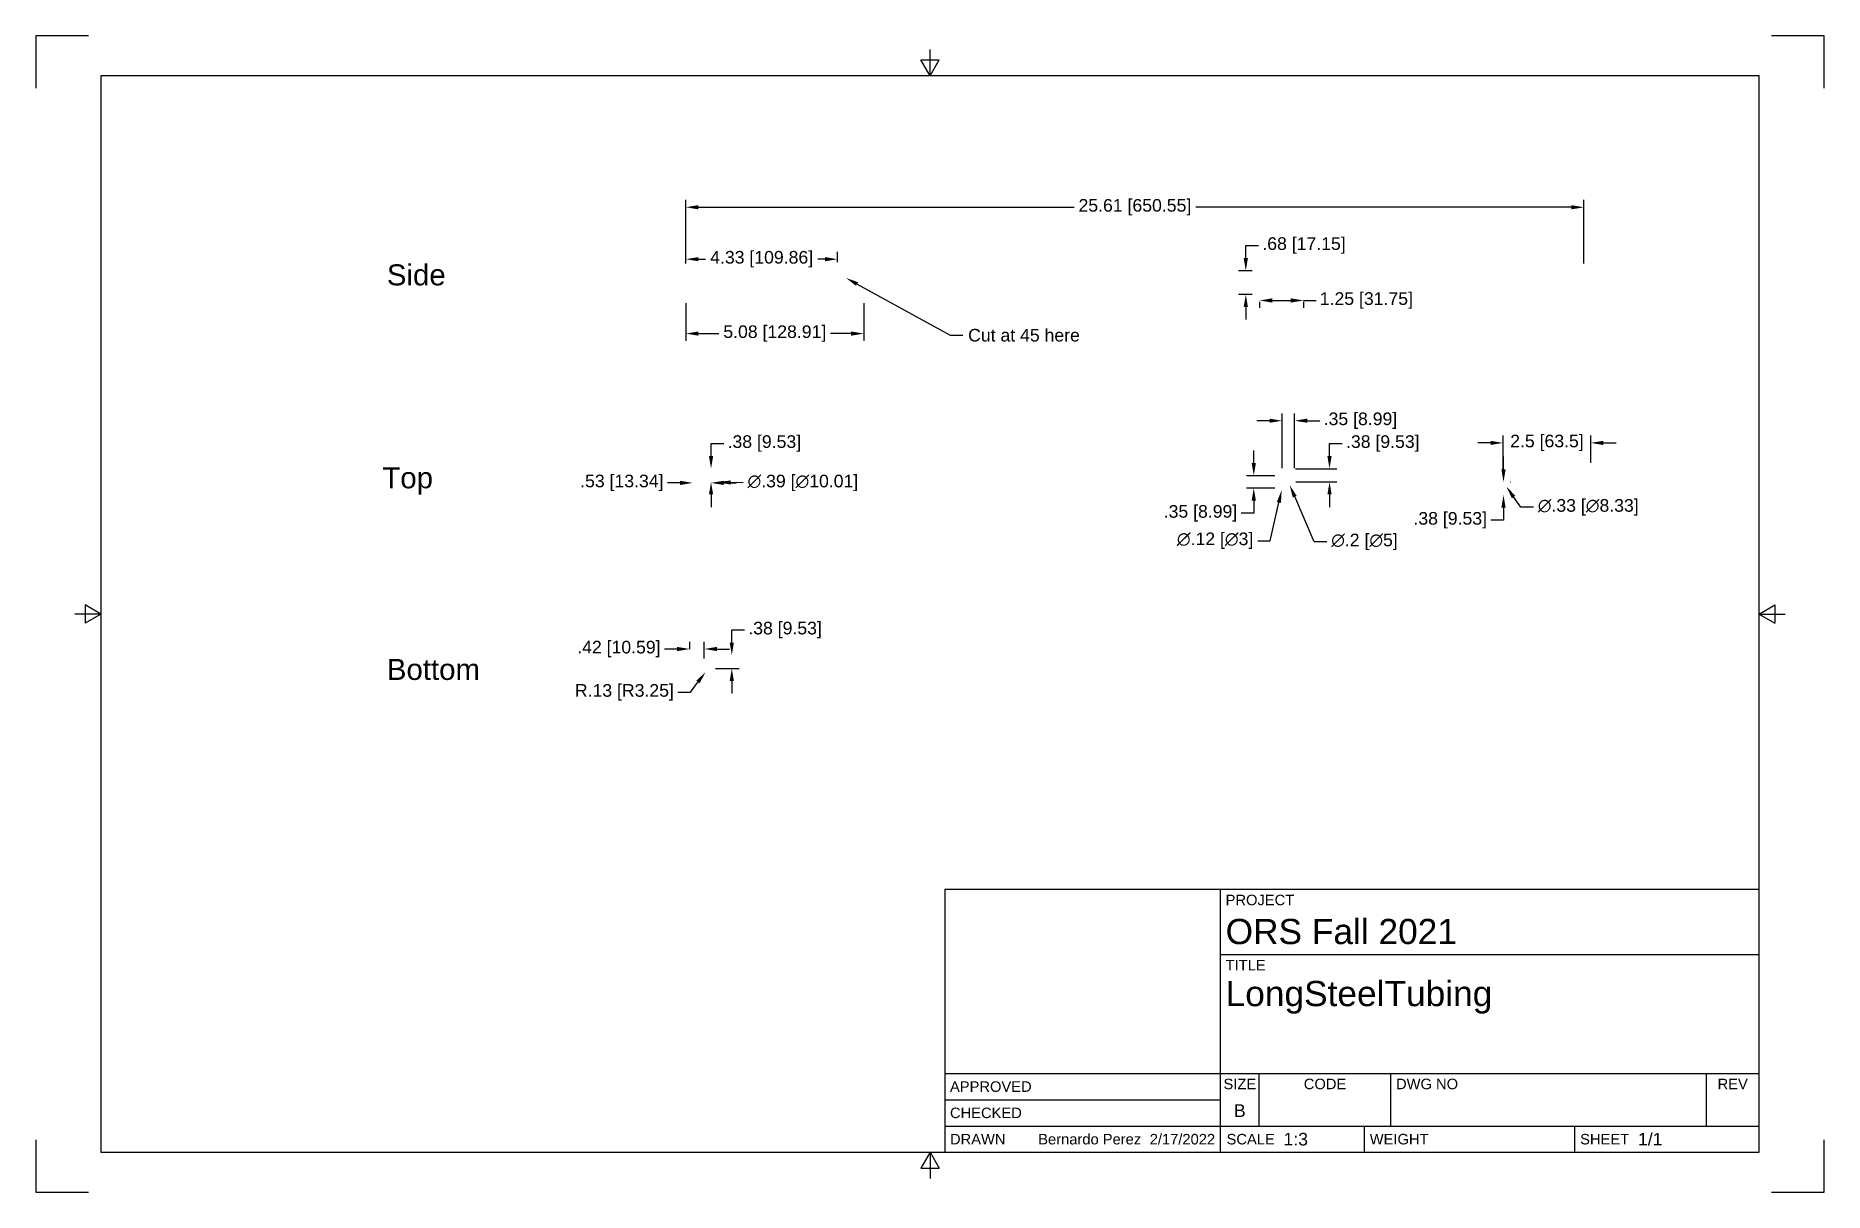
# Paper-space layout 'Sheet1' of a CAD drawing. Header units: inches. Extents: x 0 to 17, y 0 to 11.
import ezdxf
from ezdxf import colors
from ezdxf.entities.mleader import LeaderData, LeaderLine
from ezdxf.enums import TextEntityAlignment as Align
from ezdxf.math import Vec2, Vec3

# ---------------------------------------------------------------- set-up
doc = ezdxf.new("R2010")
doc.units = ezdxf.units.IN
doc.header["$LTSCALE"] = 0.75
doc.header["$MEASUREMENT"] = 0
doc.layers.add('Annotations', color=7, linetype='Continuous', lineweight=25)
doc.layers.add('Dimensions', color=7, linetype='Continuous', lineweight=25)
doc.layers.add('Border', color=7, linetype='Continuous')
doc.layers.add('Titleblock', color=7, linetype='Continuous')
doc.styles.add('FusionTitle', font='arial.ttf')
doc.styles.get("Standard").update_dxf_attribs({"font": 'arial.ttf'})
doc.dimstyles.get("Standard").update_dxf_attribs({"dimtxt": 0.12, "dimasz": 0.12, "dimexe": 0.07, "dimexo": 0.07, "dimgap": 0.05, "dimtad": 0, "dimtih": 1, "dimtoh": 1, "dimzin": 12, "dimdsep": 46, "dimtxsty": 'Standard', "dimcen": 0, "dimclrd": 256, "dimclre": 256, "dimclrt": 256, "dimazin": 3, "dimtp": 0.01, "dimtm": 0.01000000001, "dimtfac": 1, "dimtofl": 0, "dimtmove": 0, "dimatfit": 3, "dimfxl": 1, "dimtolj": 1, "dimtzin": 12, "dimarcsym": 1})

# ---------------------------------------------------------------- blocks, each defined once
blk = doc.blocks.new('ANSI_B_SHEET')
at = {"layer": 'Border'}
for p, q in [((8.41339745962156, 10.77), (8.586602540378447, 10.77)), ((8.500000000000004, 10.62), (8.41339745962156, 10.77)), ((8.500000000000004, 10.62), (8.500000000000004, 10.87)), ((8.500000000000004, 10.62), (8.586602540378447, 10.77)), ((16.38, 10.62), (0.6200000000000045, 10.62)), ((0.6200000000000045, 10.62), (0.620000000000001, 0.38)), ((16.38, 0.38), (16.38, 10.62)), ((0.6200000000000045, 5.499999999999999), (0.3700000000000045, 5.499999999999999)), ((0.470000000000006, 5.586602540378443), (0.470000000000006, 5.413397459621556)), ((0.6200000000000045, 5.499999999999999), (0.470000000000006, 5.586602540378443)), ((0.6200000000000045, 5.499999999999999), (0.470000000000006, 5.413397459621556)), ((16.38, 5.499999999999999), (16.53, 5.586602540378443)), ((16.38, 5.499999999999999), (16.63, 5.499999999999999)), ((16.38, 5.499999999999999), (16.53, 5.413397459621556)), ((16.53, 5.586602540378443), (16.53, 5.413397459621556)), ((0.6200000000000045, 0.38), (16.38, 0.3800000000000001)), ((8.5, 0.38), (8.413397459621557, 0.2299999999999943)), ((8.5, 0.38), (8.5, 0.13)), ((8.5, 0.38), (8.586602540378443, 0.2299999999999943)), ((8.413397459621557, 0.2299999999999943), (8.586602540378443, 0.2299999999999943))]:
    blk.add_line(p, q, dxfattribs=at)
at = {"layer": 'Defpoints'}
for p, q in [((0.5, 11), (0, 11)), ((0, 11), (0, 10.5)), ((17, 11), (16.5, 11)), ((17, 10.5), (17, 11)), ((0, 0.5), (0, 0)), ((17, 0), (17, 0.5)), ((0, 0), (0.5, 0)), ((16.5, 0), (17, 0))]:
    blk.add_line(p, q, dxfattribs=at)
blk = doc.blocks.new('ANSI_TITLEBLOCK')
at = {"layer": 'Titleblock'}
for p, q in [((0, 2.5), (-7.740000000000002, 2.5)), ((-7.740000000000002, 2.5), (-7.740000000000002, 0)), ((-5.120000000000001, 0), (-5.120000000000001, 2.5)), ((0, 0), (0, 2.5)), ((-5.120000000000001, 1.88), (0, 1.88)), ((-7.740000000000002, 0.7500000000000001), (0, 0.7500000000000001)), ((-4.750000000000002, 0.25), (-4.75, 0.7500000000000001)), ((-3.5, 0.25), (-3.499999999999998, 0.7500000000000001)), ((-0.5, 0.25), (-0.4999999999999991, 0.7499999999999999)), ((-7.740000000000002, 0.5), (-5.120000000000001, 0.5)), ((-7.740000000000002, 0.25), (0, 0.25)), ((-3.75, 0), (-3.75, 0.25)), ((-1.750000000000001, 0), (-1.750000000000001, 0.25)), ((-7.740000000000002, 0), (0, 0))]:
    blk.add_line(p, q, dxfattribs=at)
at = {"layer": 'Titleblock', "style": 'FusionTitle'}
for s, p in [('PROJECT', (-5.07, 2.45)), ('TITLE', (-5.07, 1.83)), ('DWG NO', (-3.449999999999998, 0.7000000000000002))]:
    blk.add_text(s, height=0.1, dxfattribs=at).set_placement(p, align=Align.TOP_LEFT)
for s, p in [('SIZE', (-4.935, 0.7000000000000011)), ('CODE', (-4.125, 0.7000000000000002)), ('REV', (-0.25, 0.7000000000000002))]:
    blk.add_text(s, height=0.1, dxfattribs=at).set_placement(p, align=Align.TOP_CENTER)
for s, p in [('APPROVED', (-7.690000000000001, 0.625)), ('CHECKED', (-7.690000000000001, 0.375)), ('DRAWN', (-7.690000000000001, 0.125)), ('SCALE', (-5.060956188370747, 0.125)), ('WEIGHT', (-3.699999999999999, 0.125)), ('SHEET', (-1.7, 0.125))]:
    blk.add_text(s, height=0.1, dxfattribs=at).set_placement(p, align=Align.MIDDLE_LEFT)
for tag, height, p in [('PROJECT', 0.24, (-5.07, 2.22)), ('TITLE_1', 0.24, (-5.07, 1.63)), ('TITLE_2', 0.24, (-5.07, 1.29)), ('TITLE_3', 0.12, (-5.07, 0.9499999999999996))]:
    blk.add_attdef(tag, text='', height=height, dxfattribs=at).set_placement(p, align=Align.TOP_LEFT)
for tag, height, p in [('APPROVED_BY', 0.1, (-6.851207210059467, 0.625)), ('CHECKED_BY', 0.1, (-6.851207210059467, 0.375)), ('DRAWN_BY', 0.1, (-6.851207210059467, 0.125)), ('SCALE', 0.12, (-4.520000000000001, 0.125)), ('WEIGHT', 0.12, (-3.100000000000001, 0.125)), ('SHEET', 0.12, (-1.150000000000001, 0.125))]:
    blk.add_attdef(tag, text='', height=height, dxfattribs=at).set_placement(p, align=Align.MIDDLE_LEFT)
for tag, p in [('APPROVED_DATE', (-5.170000000000001, 0.625)), ('CHECKED_DATE', (-5.170000000000001, 0.375)), ('DRAWN_DATE', (-5.170000000000001, 0.125))]:
    blk.add_attdef(tag, text='', height=0.1, dxfattribs=at).set_placement(p, align=Align.MIDDLE_RIGHT)
for tag, p in [('SIZE', (-4.935000000000002, 0.3)), ('CODE', (-4.125, 0.3)), ('REV', (-0.25, 0.3))]:
    blk.add_attdef(tag, text='', height=0.12, dxfattribs=at).set_placement(p, align=Align.BOTTOM_CENTER)
blk.add_attdef('DWG_NO', text='', height=0.12, dxfattribs=at).set_placement((-3.449999999999999, 0.3), align=Align.BOTTOM_LEFT)
blk = doc.blocks.new('*D20')
at = {"layer": 'Defpoints', "color": 0, "transparency": 16777216}
for p in [(6.353188851159678, 6.758803711712588), (6.484450053705825, 6.754451568495299)]:
    blk.add_point(p, dxfattribs=at)
at = {"layer": 'Dimensions', "lineweight": -2, "transparency": 16777216}
blk.add_line((6.724318241099815, 6.74649841337741), (6.604384147402812, 6.750474990936355), dxfattribs=at)
at = {"layer": 'Dimensions', "transparency": 16777216}
blk.add_solid([(6.605046910329303, 6.770464006552519), (6.603721384476321, 6.730485975320191), (6.484450053705825, 6.754451568495299)], dxfattribs=at)
at = {"layer": 'Dimensions', "transparency": 16777216, "insert": (7.292012647648247, 6.74649841337741), "char_height": 0.12, "attachment_point": 5}
blk.add_mtext('\\A1;∅.39 [∅10.01]', dxfattribs=at)
blk = doc.blocks.new('*D21')
at = {"layer": 'Defpoints', "color": 0, "transparency": 16777216}
for p in [(6.418819452432754, 6.881627640103947), (6.418819452432779, 6.881627640103947), (6.418819452432754, 6.756627640104169)]:
    blk.add_point(p, dxfattribs=at)
at = {"layer": 'Dimensions', "lineweight": -2, "transparency": 16777216}
for p, q in [((6.418819452432779, 7.001627640103947), (6.418819452432779, 7.121627640103947)), ((6.418819452432779, 7.121627640103947), (6.538819452432779, 7.121627640103947)), ((6.418819452432779, 6.636627640104169), (6.418819452432779, 6.516627640104169))]:
    blk.add_line(p, q, dxfattribs=at)
at = {"layer": 'Dimensions', "transparency": 16777216}
for points in [[(6.39881945243278, 7.001627640103947), (6.438819452432779, 7.001627640103947), (6.418819452432779, 6.881627640103947)], [(6.39881945243278, 6.636627640104169), (6.438819452432779, 6.636627640104169), (6.418819452432779, 6.756627640104169)]]:
    blk.add_solid(points, dxfattribs=at)
at = {"layer": 'Dimensions', "transparency": 16777216, "insert": (6.925286028149014, 7.121627640103943), "char_height": 0.12, "attachment_point": 5}
blk.add_mtext('\\A1;.38 [9.53]', dxfattribs=at)
blk = doc.blocks.new('*D22')
at = {"layer": 'Defpoints', "color": 0, "transparency": 16777216}
for p in [(6.24381171458467, 6.747122296036302), (6.24381171458467, 6.747122296036302), (6.418819452432751, 6.756627640104165)]:
    blk.add_point(p, dxfattribs=at)
at = {"layer": 'Dimensions', "lineweight": -2, "transparency": 16777216}
for p, q in [((6.12381171458467, 6.747122296036302), (6.003811714584669, 6.747122296036302)), ((6.418819452432751, 6.686627640104165), (6.418819452432751, 6.677122296036302)), ((6.538819452432751, 6.747122296036302), (6.658819452432751, 6.747122296036302))]:
    blk.add_line(p, q, dxfattribs=at)
at = {"layer": 'Dimensions', "transparency": 16777216}
for points in [[(6.12381171458467, 6.767122296036302), (6.12381171458467, 6.727122296036303), (6.24381171458467, 6.747122296036302)], [(6.538819452432751, 6.767122296036302), (6.538819452432751, 6.727122296036303), (6.418819452432751, 6.747122296036302)]]:
    blk.add_solid(points, dxfattribs=at)
at = {"layer": 'Dimensions', "transparency": 16777216, "insert": (5.570728494939376, 6.747122296036302), "char_height": 0.12, "attachment_point": 5}
blk.add_mtext('\\A1;.53 [13.34]', dxfattribs=at)
blk = doc.blocks.new('*D23')
at = {"layer": 'Defpoints', "color": 0, "transparency": 16777216}
for p in [(11.63296939370181, 8.539816488571432), (12.04963606036848, 8.539816488571432), (12.04963606036848, 8.482033263321068)]:
    blk.add_point(p, dxfattribs=at)
at = {"layer": 'Dimensions', "lineweight": -2, "transparency": 16777216}
for p, q in [((11.63296939370181, 8.469816488571432), (11.63296939370181, 8.412033263321067)), ((11.75296939370181, 8.482033263321068), (11.92963606036848, 8.482033263321068)), ((12.04963606036848, 8.482033263321068), (12.16963606036848, 8.482033263321068)), ((12.04963606036848, 8.469816488571432), (12.04963606036848, 8.412033263321067))]:
    blk.add_line(p, q, dxfattribs=at)
at = {"layer": 'Dimensions', "transparency": 16777216}
for points in [[(11.75296939370181, 8.502033263321067), (11.75296939370181, 8.462033263321068), (11.63296939370181, 8.482033263321068)], [(11.92963606036848, 8.502033263321067), (11.92963606036848, 8.462033263321068), (12.04963606036848, 8.482033263321068)]]:
    blk.add_solid(points, dxfattribs=at)
at = {"layer": 'Dimensions', "transparency": 16777216, "insert": (12.64782159924979, 8.482033263321068), "char_height": 0.12, "attachment_point": 5}
blk.add_mtext('\\A1;1.25 [31.75]', dxfattribs=at)
blk = doc.blocks.new('*D24')
at = {"layer": 'Defpoints', "color": 0, "transparency": 16777216}
for p in [(11.50194941202694, 8.764816488571345), (11.63296939370181, 8.764816488571345), (11.63296939370181, 8.539816488571436)]:
    blk.add_point(p, dxfattribs=at)
at = {"layer": 'Dimensions', "lineweight": -2, "transparency": 16777216}
for p, q in [((11.50194941202694, 8.884816488571344), (11.50194941202694, 9.004816488571345)), ((11.50194941202694, 9.004816488571345), (11.62194941202694, 9.004816488571345)), ((11.56296939370181, 8.764816488571345), (11.43194941202694, 8.764816488571345)), ((11.56296939370181, 8.539816488571436), (11.43194941202694, 8.539816488571436)), ((11.50194941202694, 8.419816488571437), (11.50194941202694, 8.299816488571436))]:
    blk.add_line(p, q, dxfattribs=at)
at = {"layer": 'Dimensions', "transparency": 16777216}
for points in [[(11.48194941202694, 8.884816488571344), (11.52194941202694, 8.884816488571344), (11.50194941202694, 8.764816488571345)], [(11.48194941202694, 8.419816488571437), (11.52194941202694, 8.419816488571437), (11.50194941202694, 8.539816488571436)]]:
    blk.add_solid(points, dxfattribs=at)
at = {"layer": 'Dimensions', "transparency": 16777216, "insert": (12.05503263167223, 9.004816488571342), "char_height": 0.12, "attachment_point": 5}
blk.add_mtext('\\A1;.68 [17.15]', dxfattribs=at)
blk = doc.blocks.new('*D25')
at = {"layer": 'Defpoints', "color": 0, "transparency": 16777216}
for p in [(6.178961519686056, 8.527316488571614), (7.870636058857819, 8.527316488571614), (7.870636058857819, 8.167316488571615)]:
    blk.add_point(p, dxfattribs=at)
at = {"layer": 'Dimensions', "lineweight": -2, "transparency": 16777216}
for p, q in [((6.178961519686056, 8.457316488571614), (6.178961519686056, 8.097316488571614)), ((7.870636058857819, 8.457316488571614), (7.870636058857819, 8.097316488571614)), ((6.298961519686056, 8.167316488571615), (6.494348584633466, 8.167316488571615)), ((7.750636058857819, 8.167316488571615), (7.555248993910409, 8.167316488571615))]:
    blk.add_line(p, q, dxfattribs=at)
at = {"layer": 'Dimensions', "transparency": 16777216}
for points in [[(6.298961519686056, 8.187316488571614), (6.298961519686056, 8.147316488571615), (6.178961519686056, 8.167316488571615)], [(7.750636058857819, 8.187316488571614), (7.750636058857819, 8.147316488571615), (7.870636058857819, 8.167316488571615)]]:
    blk.add_solid(points, dxfattribs=at)
at = {"layer": 'Dimensions', "transparency": 16777216, "insert": (7.024798789271937, 8.167316488571615), "char_height": 0.12, "attachment_point": 5}
blk.add_mtext('\\A1;5.08 [128.91]', dxfattribs=at)
blk = doc.blocks.new('*D26')
at = {"layer": 'Defpoints', "color": 0, "transparency": 16777216}
for p in [(7.620636058857819, 8.874811188598567), (6.178961519686056, 8.777316488571614), (7.620636058857819, 8.777316488571614)]:
    blk.add_point(p, dxfattribs=at)
at = {"layer": 'Dimensions', "lineweight": -2, "transparency": 16777216}
for p, q in [((6.178961519686056, 8.847316488571614), (6.178961519686056, 8.944811188598567)), ((6.298961519686056, 8.874811188598567), (6.366933850663479, 8.874811188598567)), ((7.500636058857819, 8.874811188598567), (7.432663727880396, 8.874811188598567)), ((7.620636058857819, 8.847316488571614), (7.620636058857819, 8.944811188598567))]:
    blk.add_line(p, q, dxfattribs=at)
at = {"layer": 'Dimensions', "transparency": 16777216}
for points in [[(6.298961519686056, 8.894811188598567), (6.298961519686056, 8.854811188598568), (6.178961519686056, 8.874811188598567)], [(7.500636058857819, 8.894811188598567), (7.500636058857819, 8.854811188598568), (7.620636058857819, 8.874811188598567)]]:
    blk.add_solid(points, dxfattribs=at)
at = {"layer": 'Dimensions', "transparency": 16777216, "insert": (6.899798789271937, 8.874811188598567), "char_height": 0.12, "attachment_point": 5}
blk.add_mtext('\\A1;4.33 [109.86]', dxfattribs=at)
blk = doc.blocks.new('*D27')
at = {"layer": 'Defpoints', "color": 0, "transparency": 16777216}
for p in [(14.71630272703514, 9.368717263260097), (6.178961519686054, 8.764816488571341), (14.71630272703514, 8.764816488571341)]:
    blk.add_point(p, dxfattribs=at)
at = {"layer": 'Dimensions', "lineweight": -2, "transparency": 16777216}
for p, q in [((6.178961519686054, 8.834816488571342), (6.178961519686054, 9.438717263260097)), ((6.298961519686054, 9.368717263260097), (9.869542082432904, 9.368717263260097)), ((14.59630272703514, 9.368717263260097), (11.02572216428829, 9.368717263260097)), ((14.71630272703514, 8.834816488571342), (14.71630272703514, 9.438717263260097))]:
    blk.add_line(p, q, dxfattribs=at)
at = {"layer": 'Dimensions', "transparency": 16777216}
for points in [[(6.298961519686054, 9.388717263260096), (6.298961519686054, 9.348717263260097), (6.178961519686054, 9.368717263260097)], [(14.59630272703514, 9.388717263260096), (14.59630272703514, 9.348717263260097), (14.71630272703514, 9.368717263260097)]]:
    blk.add_solid(points, dxfattribs=at)
at = {"layer": 'Dimensions', "transparency": 16777216, "insert": (10.4476321233606, 9.368717263260097), "char_height": 0.12, "attachment_point": 5}
blk.add_mtext('\\A1;25.61 [650.55]', dxfattribs=at)
blk = doc.blocks.new('*D28')
at = {"layer": 'Defpoints', "color": 0, "transparency": 16777216}
for p in [(11.9049190779162, 6.881627640103947), (12.29753150900447, 6.881627640103947), (11.90615292193376, 6.756627640104169)]:
    blk.add_point(p, dxfattribs=at)
at = {"layer": 'Dimensions', "lineweight": -2, "transparency": 16777216}
for p, q in [((12.29753150900447, 7.001627640103947), (12.29753150900447, 7.121627640103947)), ((12.29753150900447, 7.121627640103947), (12.41753150900447, 7.121627640103947)), ((11.9749190779162, 6.881627640103947), (12.36753150900447, 6.881627640103947)), ((11.97615292193376, 6.756627640104169), (12.36753150900447, 6.756627640104169)), ((12.29753150900447, 6.636627640104169), (12.29753150900447, 6.516627640104169))]:
    blk.add_line(p, q, dxfattribs=at)
at = {"layer": 'Dimensions', "transparency": 16777216}
for points in [[(12.27753150900447, 7.001627640103947), (12.31753150900447, 7.001627640103947), (12.29753150900447, 6.881627640103947)], [(12.27753150900447, 6.636627640104169), (12.31753150900447, 6.636627640104169), (12.29753150900447, 6.756627640104169)]]:
    blk.add_solid(points, dxfattribs=at)
at = {"layer": 'Dimensions', "transparency": 16777216, "insert": (12.8039980847207, 7.121627640103942), "char_height": 0.12, "attachment_point": 5}
blk.add_mtext('\\A1;.38 [9.53]', dxfattribs=at)
blk = doc.blocks.new('*D29')
at = {"layer": 'Defpoints', "color": 0, "transparency": 16777216}
for p in [(11.96515292193376, 7.33835781262739), (11.84715292193376, 6.815627640104059), (11.96515292193376, 6.815627640104059)]:
    blk.add_point(p, dxfattribs=at)
at = {"layer": 'Dimensions', "lineweight": -2, "transparency": 16777216}
for p, q in [((11.72715292193376, 7.33835781262739), (11.60715292193376, 7.33835781262739)), ((11.84715292193376, 6.885627640104059), (11.84715292193376, 7.40835781262739)), ((11.96515292193376, 6.885627640104059), (11.96515292193376, 7.40835781262739)), ((12.08515292193376, 7.33835781262739), (12.20515292193376, 7.33835781262739))]:
    blk.add_line(p, q, dxfattribs=at)
at = {"layer": 'Dimensions', "transparency": 16777216}
for points in [[(11.72715292193376, 7.358357812627389), (11.72715292193376, 7.31835781262739), (11.84715292193376, 7.33835781262739)], [(12.08515292193376, 7.358357812627389), (12.08515292193376, 7.31835781262739), (11.96515292193376, 7.33835781262739)]]:
    blk.add_solid(points, dxfattribs=at)
at = {"layer": 'Dimensions', "transparency": 16777216, "insert": (12.59161949764999, 7.33835781262739), "char_height": 0.12, "attachment_point": 5}
blk.add_mtext('\\A1;.35 [8.99]', dxfattribs=at)
blk = doc.blocks.new('*D31')
at = {"layer": 'Defpoints', "color": 0, "transparency": 16777216}
for p in [(14.78115292193376, 7.127461044268203), (14.78115292193376, 6.869127640104125), (13.94781958860042, 6.756627640104165)]:
    blk.add_point(p, dxfattribs=at)
at = {"layer": 'Dimensions', "lineweight": -2, "transparency": 16777216}
for p, q in [((13.94781958860042, 6.826627640104165), (13.94781958860042, 7.197461044268203)), ((14.78115292193376, 6.939127640104125), (14.78115292193376, 7.197461044268203)), ((13.82781958860043, 7.127461044268203), (13.70781958860042, 7.127461044268203)), ((14.90115292193376, 7.127461044268203), (15.02115292193376, 7.127461044268203))]:
    blk.add_line(p, q, dxfattribs=at)
at = {"layer": 'Dimensions', "transparency": 16777216}
for points in [[(13.82781958860043, 7.147461044268202), (13.82781958860043, 7.107461044268203), (13.94781958860042, 7.127461044268203)], [(14.90115292193376, 7.147461044268202), (14.90115292193376, 7.107461044268203), (14.78115292193376, 7.127461044268203)]]:
    blk.add_solid(points, dxfattribs=at)
at = {"layer": 'Dimensions', "transparency": 16777216, "insert": (14.36448625526709, 7.127461044268203), "char_height": 0.12, "attachment_point": 5}
blk.add_mtext('\\A1;2.5 [63.5]', dxfattribs=at)
blk = doc.blocks.new('*D32')
at = {"layer": 'Defpoints', "color": 0, "transparency": 16777216}
for p in [(13.94781958860043, 6.756627640104169), (13.95138487917648, 6.631627640103947), (13.95138487917654, 6.631627640103947)]:
    blk.add_point(p, dxfattribs=at)
at = {"layer": 'Dimensions', "lineweight": -2, "transparency": 16777216}
for p, q in [((13.95138487917654, 6.876627640104169), (13.95138487917654, 6.996627640104169)), ((14.01781958860043, 6.75662764010417), (14.02138487917654, 6.75662764010417)), ((13.95138487917654, 6.511627640103947), (13.95138487917654, 6.391627640103946)), ((13.95138487917654, 6.391627640103946), (13.83138487917654, 6.391627640103946))]:
    blk.add_line(p, q, dxfattribs=at)
at = {"layer": 'Dimensions', "transparency": 16777216}
for points in [[(13.93138487917654, 6.876627640104169), (13.97138487917654, 6.876627640104169), (13.95138487917654, 6.756627640104169)], [(13.93138487917654, 6.511627640103947), (13.97138487917654, 6.511627640103947), (13.95138487917654, 6.631627640103947)]]:
    blk.add_solid(points, dxfattribs=at)
at = {"layer": 'Dimensions', "transparency": 16777216, "insert": (13.44491830346031, 6.391627640103941), "char_height": 0.12, "attachment_point": 5}
blk.add_mtext('\\A1;.38 [9.53]', dxfattribs=at)
blk = doc.blocks.new('*D33')
at = {"layer": 'Defpoints', "color": 0, "transparency": 16777216}
for p in [(11.84715292193376, 6.815627640104062), (11.57749645576714, 6.697627640104275), (11.84715292193376, 6.697627640104275)]:
    blk.add_point(p, dxfattribs=at)
at = {"layer": 'Dimensions', "lineweight": -2, "transparency": 16777216}
for p, q in [((11.57749645576714, 6.935627640104062), (11.57749645576714, 7.055627640104063)), ((11.77715292193376, 6.815627640104062), (11.50749645576714, 6.815627640104062)), ((11.77715292193376, 6.697627640104275), (11.50749645576714, 6.697627640104275)), ((11.57749645576714, 6.577627640104275), (11.57749645576714, 6.457627640104275)), ((11.57749645576714, 6.457627640104275), (11.45749645576714, 6.457627640104275))]:
    blk.add_line(p, q, dxfattribs=at)
at = {"layer": 'Dimensions', "transparency": 16777216}
for points in [[(11.55749645576714, 6.935627640104062), (11.59749645576714, 6.935627640104062), (11.57749645576714, 6.815627640104062)], [(11.55749645576714, 6.577627640104275), (11.59749645576714, 6.577627640104275), (11.57749645576714, 6.697627640104275)]]:
    blk.add_solid(points, dxfattribs=at)
at = {"layer": 'Dimensions', "transparency": 16777216, "insert": (11.0710298800509, 6.45762764010427), "char_height": 0.12, "attachment_point": 5}
blk.add_mtext('\\A1;.35 [8.99]', dxfattribs=at)
blk = doc.blocks.new('*D34')
at = {"layer": 'Defpoints', "color": 0, "transparency": 16777216}
for p in [(11.84284056053161, 6.67842075815687), (11.85146528333591, 6.716834522051537)]:
    blk.add_point(p, dxfattribs=at)
at = {"layer": 'Dimensions', "lineweight": -2, "transparency": 16777216}
for p, q in [((11.73470823617573, 6.196808807090571), (11.81655240542408, 6.561335605805931)), ((11.61470823617572, 6.196808807090571), (11.73470823617573, 6.196808807090571))]:
    blk.add_line(p, q, dxfattribs=at)
at = {"layer": 'Dimensions', "transparency": 16777216}
blk.add_solid([(11.79703821336559, 6.565716964990519), (11.83606659748257, 6.556954246621343), (11.84284056053161, 6.67842075815687)], dxfattribs=at)
at = {"layer": 'Dimensions', "transparency": 16777216, "insert": (11.21015161953179, 6.196808807090569), "char_height": 0.12, "attachment_point": 5}
blk.add_mtext('\\A1;∅.12 [∅3]', dxfattribs=at)
blk = doc.blocks.new('*D35')
at = {"layer": 'Defpoints', "color": 0, "transparency": 16777216}
for p in [(11.89318010176582, 6.786762287580914), (11.91912574210169, 6.726492992626972)]:
    blk.add_point(p, dxfattribs=at)
at = {"layer": 'Dimensions', "lineweight": -2, "transparency": 16777216}
for p, q in [((12.15188582066721, 6.185813107799786), (11.96657512914794, 6.616272506015202)), ((12.27188582066721, 6.185813107799786), (12.15188582066721, 6.185813107799786))]:
    blk.add_line(p, q, dxfattribs=at)
at = {"layer": 'Dimensions', "transparency": 16777216}
blk.add_solid([(11.9849452102499, 6.624180737189576), (11.94820504804598, 6.608364274840827), (11.91912574210169, 6.726492992626972)], dxfattribs=at)
at = {"layer": 'Dimensions', "transparency": 16777216, "insert": (12.62982579338208, 6.185813107799785), "char_height": 0.12, "attachment_point": 5}
blk.add_mtext('\\A1;∅.2 [∅5]', dxfattribs=at)
blk = doc.blocks.new('*D36')
at = {"layer": 'Defpoints', "color": 0, "transparency": 16777216}
for p in [(6.61612795128509, 5.107877112915959), (6.616127951285108, 5.107877112915959), (6.391023158887511, 4.982877112915967)]:
    blk.add_point(p, dxfattribs=at)
at = {"layer": 'Dimensions', "lineweight": -2, "transparency": 16777216}
for p, q in [((6.616127951285108, 5.22787711291596), (6.616127951285108, 5.34787711291596)), ((6.616127951285108, 5.34787711291596), (6.736127951285108, 5.34787711291596)), ((6.461023158887511, 4.982877112915967), (6.686127951285108, 4.982877112915967)), ((6.616127951285108, 4.862877112915966), (6.616127951285108, 4.742877112915966))]:
    blk.add_line(p, q, dxfattribs=at)
at = {"layer": 'Dimensions', "transparency": 16777216}
for points in [[(6.596127951285109, 5.22787711291596), (6.636127951285108, 5.22787711291596), (6.616127951285108, 5.107877112915959)], [(6.596127951285109, 4.862877112915966), (6.636127951285108, 4.862877112915966), (6.616127951285108, 4.982877112915967)]]:
    blk.add_solid(points, dxfattribs=at)
at = {"layer": 'Dimensions', "transparency": 16777216, "insert": (7.122594527001342, 5.347877112915957), "char_height": 0.12, "attachment_point": 5}
blk.add_mtext('\\A1;.38 [9.53]', dxfattribs=at)
blk = doc.blocks.new('*D37')
at = {"layer": 'Defpoints', "color": 0, "transparency": 16777216}
for p in [(6.216015421039426, 5.166848392826253), (6.216015421039426, 5.09537711291614), (6.354933920042362, 5.005607438474726)]:
    blk.add_point(p, dxfattribs=at)
at = {"layer": 'Dimensions', "lineweight": -2, "transparency": 16777216}
for p, q in [((6.096015421039426, 5.166848392826253), (5.976015421039426, 5.166848392826253)), ((6.216015421039426, 5.16537711291614), (6.216015421039426, 5.236848392826253)), ((6.354933920042362, 5.075607438474727), (6.354933920042362, 5.236848392826253)), ((6.474933920042362, 5.166848392826253), (6.594933920042362, 5.166848392826253))]:
    blk.add_line(p, q, dxfattribs=at)
at = {"layer": 'Dimensions', "transparency": 16777216}
for points in [[(6.096015421039426, 5.186848392826253), (6.096015421039426, 5.146848392826254), (6.216015421039426, 5.166848392826253)], [(6.474933920042362, 5.186848392826253), (6.474933920042362, 5.146848392826254), (6.354933920042362, 5.166848392826253)]]:
    blk.add_solid(points, dxfattribs=at)
at = {"layer": 'Dimensions', "transparency": 16777216, "insert": (5.542932201394133, 5.166848392826253), "char_height": 0.12, "attachment_point": 5}
blk.add_mtext('\\A1;.42 [10.59]', dxfattribs=at)
blk = doc.blocks.new('*D38')
at = {"layer": 'Defpoints', "color": 0, "transparency": 16777216}
for p in [(6.365754964631996, 4.948516972935311), (6.391023158887508, 4.982877112915958)]:
    blk.add_point(p, dxfattribs=at)
at = {"layer": 'Dimensions', "lineweight": -2, "transparency": 16777216}
for p, q in [((6.223568891848981, 4.755169822176518), (6.294661928240488, 4.851843397555915)), ((6.10356889184897, 4.755169822176518), (6.223568891848981, 4.755169822176518))]:
    blk.add_line(p, q, dxfattribs=at)
at = {"layer": 'Dimensions', "transparency": 16777216}
blk.add_solid([(6.278549665677255, 4.863692236954499), (6.310774190803721, 4.83999455815733), (6.365754964631996, 4.948516972935311)], dxfattribs=at)
at = {"layer": 'Dimensions', "transparency": 16777216, "insert": (5.595015003718002, 4.755169822176518), "char_height": 0.12, "attachment_point": 5}
blk.add_mtext('\\A1;R.13 [R3.25]', dxfattribs=at)
blk = doc.blocks.new('*D39')
at = {"layer": 'Defpoints', "color": 0, "transparency": 16777216}
for p in [(13.9166423867847, 6.801532278298522), (13.97899679041615, 6.711723001909364)]:
    blk.add_point(p, dxfattribs=at)
at = {"layer": 'Dimensions', "lineweight": -2, "transparency": 16777216}
for p, q in [((14.11587231058275, 6.514580687884385), (14.04743455049945, 6.613151844896874)), ((14.23587231058276, 6.514580687884385), (14.11587231058275, 6.514580687884385))]:
    blk.add_line(p, q, dxfattribs=at)
at = {"layer": 'Dimensions', "transparency": 16777216}
blk.add_solid([(14.0638630766682, 6.62455813824409), (14.0310060243307, 6.601745551549659), (13.97899679041615, 6.711723001909364)], dxfattribs=at)
at = {"layer": 'Dimensions', "transparency": 16777216, "insert": (14.75695007320213, 6.514580687884386), "char_height": 0.12, "attachment_point": 5}
blk.add_mtext('\\A1;∅.33 [∅8.33]', dxfattribs=at)

psp = doc.layouts.new('Sheet1')

# ---------------------------------------------------------------- block references
at = {"layer": 'Border'}
psp.add_blockref('ANSI_B_SHEET', (0, 0), dxfattribs=at)
at = {"layer": 'Titleblock'}
psp.add_blockref('ANSI_TITLEBLOCK', (16.38, 0.38), dxfattribs=at).add_auto_attribs({'SHEET': '1/1', 'SCALE': '1:3', 'DRAWN_DATE': '2/17/2022', 'DRAWN_BY': 'Bernardo Perez', 'SIZE': 'B', 'PROJECT': 'ORS Fall 2021', 'TITLE_1': 'LongSteelTubing'})

# ---------------------------------------------------------------- texts
at = {"layer": 'Annotations', "char_height": 0.2, "attachment_point": 1}
for s, width, insert in [('Side', 2.381436269329633, (3.337358772754665, 8.82561181191133)), ('Top', 2.63888883467861, (3.294450659054984, 6.89566963789977)), ('Bottom', 1.458897883594744, (3.337359034150581, 5.072945568185533))]:
    psp.add_mtext_dynamic_manual_height_columns(s, width=width, gutter_width=0.6, heights=[0], dxfattribs=dict(at, insert=insert))

# ---------------------------------------------------------------- dimensions: what is measured, and where the dimension line sits
at = {"layer": 'Dimensions'}
for base, p1, p2, picture, middle in [((14.71630272703514, 9.368717263260097), (6.178961519686054, 8.764816488571341), (14.71630272703514, 8.764816488571341), '*D27', (10.4476321233606, 9.368717263260097)), ((14.78115292193376, 7.127461044268203), (13.94781958860042, 6.756627640104165), (14.78115292193376, 6.869127640104125), '*D31', (14.36448625526709, 7.127461044268203)), ((6.24381171458467, 6.747122296036302), (6.418819452432751, 6.756627640104165), (6.24381171458467, 6.747122296036302), '*D22', (5.570728494939376, 6.747122296036302))]:
    dim = psp.add_linear_dim(base=base, p1=p1, p2=p2, dimstyle='Standard', override={"dimlfac": -3, "dimclrd": 256, "dimclre": 256}, dxfattribs=at)
    dim.commit()
    dim.dimension.update_dxf_attribs({"geometry": picture, "text_midpoint": middle})
for p1, p2, distance, picture, middle in [((11.63296939370181, 8.539816488571432), (11.63296939370181, 8.764816488571341), 0.1310199816748696, '*D24', (12.05503263167223, 9.004816488571342)), ((6.178961519686056, 8.777316488571614), (7.620636058857819, 8.777316488571614), 0.09749470002695304, '*D26', (6.899798789271937, 8.874811188598567)), ((6.178961519686056, 8.527316488571614), (7.870636058857819, 8.527316488571614), -0.35999999999999943, '*D25', (7.024798789271937, 8.167316488571615)), ((11.63296939370181, 8.539816488571432), (12.04963606036848, 8.539816488571432), -0.05778322525036472, '*D23', (12.64782159924979, 8.482033263321068)), ((11.84715292193376, 6.815627640104059), (11.84715292193376, 6.697627640104272), -0.2696564661666212, '*D33', (11.0710298800509, 6.45762764010427))]:
    dim = psp.add_aligned_dim(p1=p1, p2=p2, distance=distance, dimstyle='Standard', override={"dimlfac": -3, "dimclrd": 256, "dimclre": 256}, dxfattribs=at)
    dim.commit()
    dim.dimension.update_dxf_attribs({"geometry": picture, "text_midpoint": middle})
for base, p1, p2, angle, picture, middle, dimtype in [((11.96515292193376, 7.33835781262739), (11.84715292193376, 6.815627640104059), (11.96515292193376, 6.815627640104059), 0, '*D29', (12.59161949764999, 7.33835781262739), 161), ((12.29753150900447, 6.881627640103947), (11.90615292193376, 6.756627640104165), (11.9049190779162, 6.881627640103943), 90, '*D28', (12.8039980847207, 7.121627640103942), 160)]:
    dim = psp.add_linear_dim(base=base, p1=p1, p2=p2, angle=angle, dimstyle='Standard', override={"dimlfac": -3}, dxfattribs=at)
    dim.commit()
    dim.dimension.update_dxf_attribs({"geometry": picture, "text_midpoint": middle, "dimtype": dimtype})
for base, p1, p2, angle, picture, middle in [((6.418819452432779, 6.881627640103947), (6.418819452432751, 6.756627640104165), (6.418819452432751, 6.881627640103943), 90, '*D21', (6.925286028149014, 7.121627640103943)), ((13.95138487917654, 6.631627640103947), (13.94781958860042, 6.756627640104165), (13.95138487917647, 6.631627640103943), 90, '*D32', (13.44491830346031, 6.391627640103941)), ((6.616127951285108, 5.107877112915959), (6.391023158887507, 4.982877112915965), (6.616127951285087, 5.107877112915958), 90, '*D36', (7.122594527001342, 5.347877112915957)), ((6.216015421039426, 5.166848392826253), (6.354933920042362, 5.005607438474726), (6.216015421039426, 5.09537711291614), 180, '*D37', (5.542932201394133, 5.166848392826253))]:
    dim = psp.add_linear_dim(base=base, p1=p1, p2=p2, angle=angle, dimstyle='Standard', override={"dimlfac": -3, "dimclrd": 256, "dimclre": 256}, dxfattribs=at)
    dim.commit()
    dim.dimension.update_dxf_attribs({"geometry": picture, "text_midpoint": middle})
for p1, p2, override, picture, middle in [((6.353188851159678, 6.758803711712588), (6.484450053705825, 6.754451568495299), {"dimlfac": -3, "dimclrd": 256, "dimclre": 256}, '*D20', (6.724318241099815, 6.74649841337741)), ((13.9166423867847, 6.801532278298522), (13.97899679041615, 6.711723001909364), {"dimlfac": -3, "dimclrd": 256, "dimclre": 256}, '*D39', (14.75695007320213, 6.514580687884386)), ((11.85146528333591, 6.716834522051537), (11.84284056053161, 6.67842075815687), {"dimlfac": -3}, '*D34', (11.21015161953179, 6.196808807090569)), ((11.89318010176582, 6.786762287580914), (11.91912574210169, 6.726492992626972), {"dimlfac": -3}, '*D35', (12.62982579338208, 6.185813107799785))]:
    dim = psp.add_diameter_dim_2p(p1=p1, p2=p2, dimstyle='Standard', override=override, dxfattribs=at)
    dim.commit()
    dim.dimension.update_dxf_attribs({"geometry": picture, "text_midpoint": middle, "dimtype": 163})
dim = psp.add_radius_dim(center=(6.391023158887508, 4.982877112915958), mpoint=(6.365754964631996, 4.948516972935311), dimstyle='Standard', override={"dimlfac": -3, "dimse1": 1, "dimclrd": 256, "dimclre": 256}, dxfattribs=at)
dim.commit()
dim.dimension.update_dxf_attribs({"geometry": '*D38', "text_midpoint": (5.595015003718002, 4.755169822176518), "dimtype": 164})

# ---------------------------------------------------------------- leaders
at = {"layer": 'Annotations'}
ml = psp.add_multileader_mtext('Standard', dxfattribs=at)
ml.set_content('Cut at 45 here', color=256)
ml.set_leader_properties()
ml.build(insert=Vec2(0, 0))
ml.multileader.update_dxf_attribs({"dogleg_length": 0.12, "arrow_head_size": 0.12})
ctx = ml.context
ctx.base_point, ctx.char_height, ctx.arrow_head_size, ctx.landing_gap_size, ctx.plane_origin = Vec3(8.81229480261218, 8.15077810962892), 0.12, 0.12, 0.05, Vec3(7.70170738185702, 8.696245165572236)
notes = []
notes.append((ctx, [(0, (1, 1, 0), (8.692294802612182, 8.15077810962892), (1, 0), 0.12, [(0, [(7.70170738185702, 8.696245165572236)], 0, [])])]))
ctx.mtext.insert, ctx.mtext.flow_direction = Vec3(8.862294802612181, 8.211801301989084), 5
for ctx, leaders in notes:
    for number, flags, end, landing, length, lines in leaders:
        leader = LeaderData()
        leader.index, (leader.has_last_leader_line, leader.has_dogleg_vector, leader.attachment_direction) = number, flags
        leader.last_leader_point, leader.dogleg_vector, leader.dogleg_length = Vec3(end), Vec3(landing), length
        for number, points, colour, breaks in lines:
            line = LeaderLine()
            line.index, line.vertices, line.color, line.breaks = number, Vec3.list(points), colors.encode_raw_color(colour), breaks
            leader.lines.append(line)
        ctx.leaders.append(leader)

doc.saveas('drawing.dxf')
